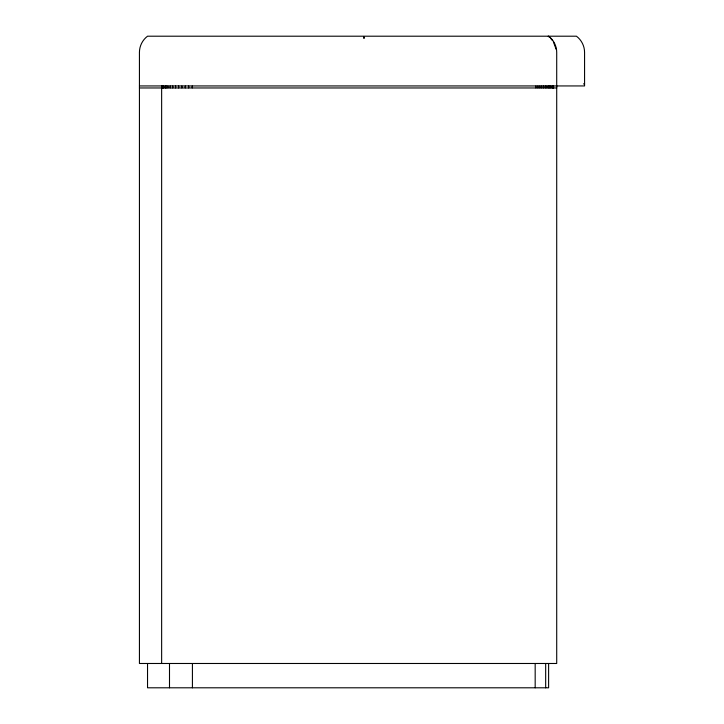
<?xml version="1.0" encoding="UTF-8"?>
<svg xmlns="http://www.w3.org/2000/svg" width="724" height="724" viewBox="0 0 724 724"><rect width="100%" height="100%" fill="white"/><g stroke="black" fill="none" stroke-linecap="round" stroke-linejoin="round"><path stroke-width="1.09" d="M192.213 87.93L192.213 85.975M535.896 85.975L535.896 87.93M188.702 87.93L188.702 85.975M537.914 85.975L537.914 87.93M185.244 87.93L185.244 85.975M166.348 87.83L165.479 87.966L165.479 85.939L166.348 86.075M539.878 85.975L539.878 87.93M181.887 87.93L181.887 85.975M541.778 85.975L541.778 87.93M178.656 87.93L178.656 85.975M543.606 85.975L543.606 87.93M175.606 87.93L175.606 85.975M545.326 85.975L545.326 87.93M172.774 87.93L172.774 85.975M546.919 85.975L546.919 87.93M170.194 87.93L170.194 85.975M548.376 85.975L548.376 87.93M167.905 87.93L167.905 85.975M549.67 85.975L549.67 87.93M550.801 85.975L550.801 87.93M163.036 87.93L162.538 87.966L162.538 85.939L163.036 85.975M583.435 83.912L584.567 83.912M139.433 85.939L584.567 85.939L584.567 52.409C584.594 46.119 581.481 39.938 576.431 36.2L147.533 36.2C142.492 39.947 139.406 46.128 139.433 52.409L139.433 663.483L556.711 663.483L556.711 52.409C556.738 46.128 553.652 39.947 548.611 36.2M139.433 87.966L556.711 87.966M548.186 36.2L549.416 37.186M550.557 38.263L552.584 40.671M553.444 41.974L556.123 49.286M556.557 85.939L556.557 87.966M553.543 85.939L553.543 87.966M552.982 85.939L552.982 87.966M552.213 85.939L552.213 87.966M548.611 663.483L548.611 687.8L147.533 687.8L147.533 663.483M545.67 663.483L545.67 687.8M535.172 663.483L535.172 687.8M192.421 663.483L192.421 687.8M169.497 663.483L169.497 687.8M163.823 85.939L163.823 87.966M161.642 85.939L161.642 663.483M363.955 37.186L363.991 38.263L363.955 37.186"/></g></svg>
